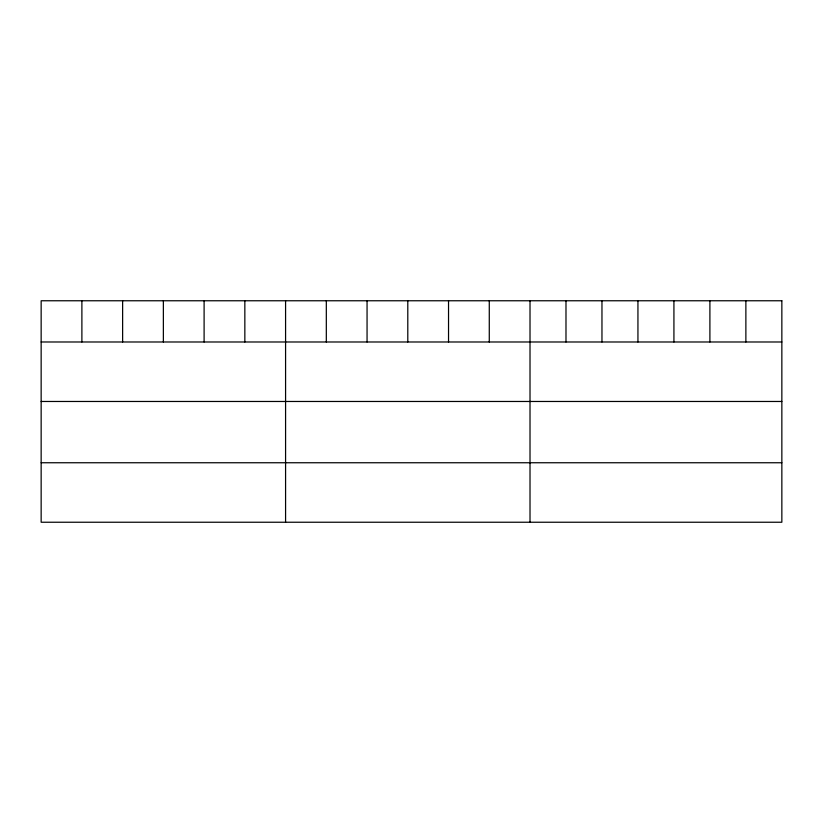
<?xml version="1.0" encoding="UTF-8"?>
<svg xmlns="http://www.w3.org/2000/svg" width="823" height="823" viewBox="0 0 823 823"><rect width="100%" height="100%" fill="white"/><g stroke="black" fill="none" stroke-linecap="round" stroke-linejoin="round"><path stroke-width="1.23" d="M41.15 341.987L781.85 341.987M41.15 401.47L781.85 401.47M41.15 462.752L781.85 462.752M745.875 300.765L745.875 341.987M709.899 300.765L709.899 341.987M673.924 300.765L673.924 341.987M637.938 300.765L637.938 341.987M601.963 300.765L601.963 341.987M565.987 300.765L565.987 341.987M530.012 300.765L530.012 522.235M489.274 300.765L489.274 341.987M448.535 300.765L448.535 341.987M407.796 300.765L407.796 341.987M367.058 300.765L367.058 341.987M326.32 300.765L326.32 341.987M285.581 300.765L285.581 522.235M244.843 300.765L244.843 341.987M204.104 300.765L204.104 341.987M163.366 300.765L163.366 341.987M122.627 300.765L122.627 341.987M81.888 300.765L81.888 341.987M781.85 300.765L41.15 300.765L41.15 522.235L781.85 522.235L781.85 300.765"/></g></svg>
